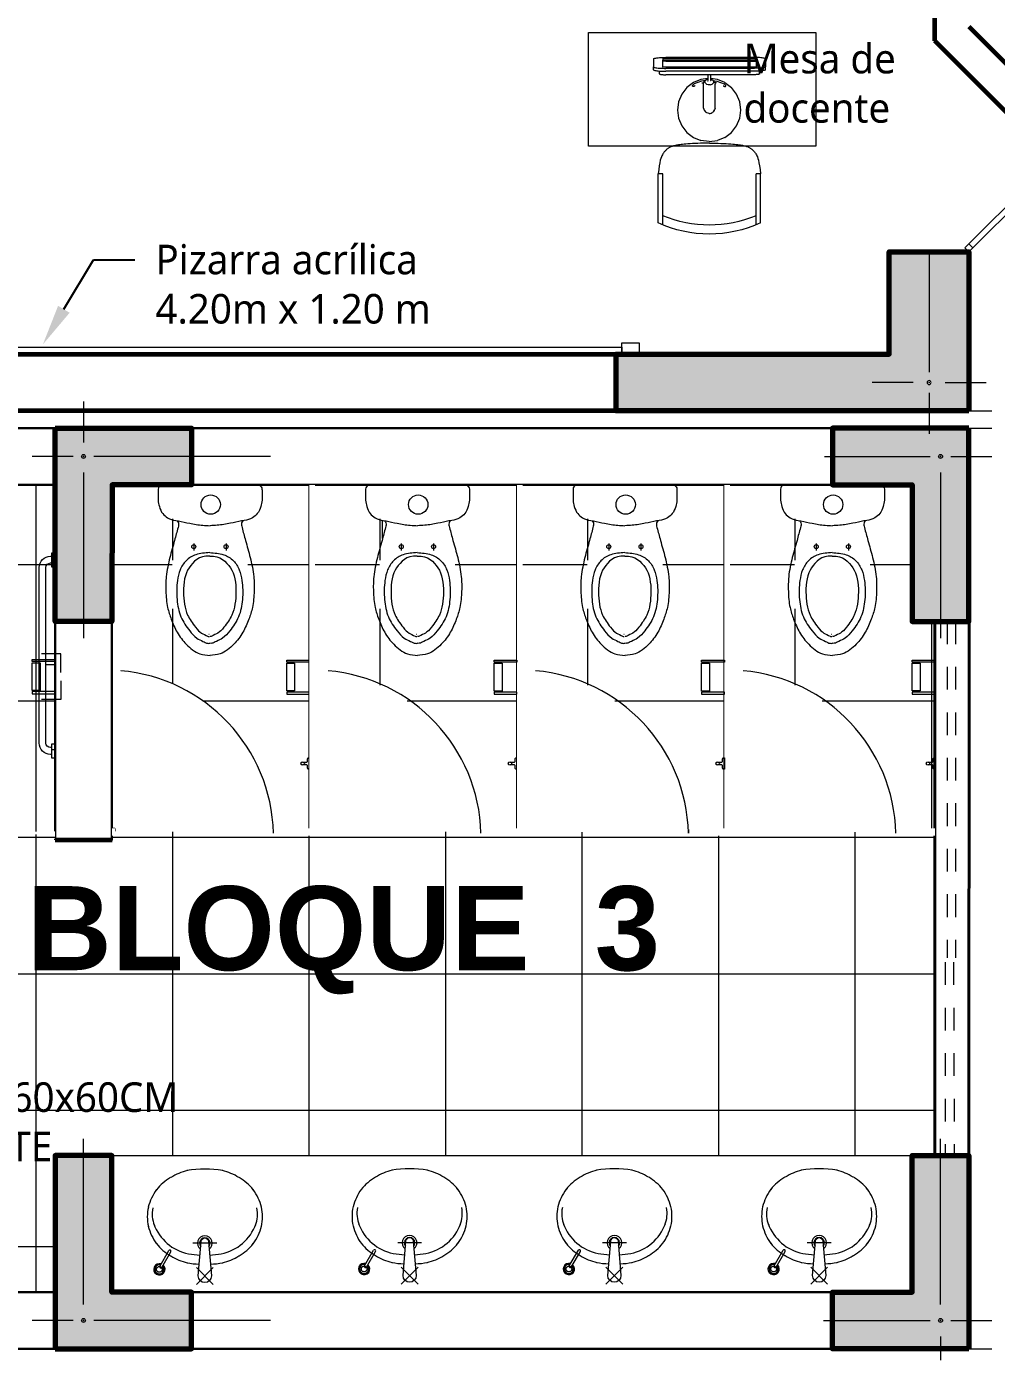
# Model space of a CAD drawing. Header units: metres. Extents: x 28 to 148, y 23 to 113.
# Drawn here: x 126 to 130.26, y 55.33 to 61.18 of the extents above; entities that cross this region are included whole.
import ezdxf
from ezdxf import colors
from ezdxf.entities.mleader import LeaderData, LeaderLine
from ezdxf.enums import TextEntityAlignment as Align
from ezdxf.math import Vec2, Vec3

# ---------------------------------------------------------------- set-up
doc = ezdxf.new("R2010")
doc.units = ezdxf.units.M
doc.set_wipeout_variables(frame=1)
for name, pattern in [('DASHED2', [0.375, 0.25, -0.125]), ('HIDDEN', [9.525, 6.35, -3.175]), ('HIDDEN2', [0.1875, 0.125, -0.0625])]:
    doc.linetypes.add(name, pattern=pattern)
for name, color, linetype, lineweight in [('ArchiCAD Windows_Pen_No__3', 150, 'Continuous', 0), ('COLUMNAS 50', 32, 'Continuous', 70), ('Equipamiento SR', 23, 'Continuous', 0), ('GRAFO 0 BLANCO', 7, 'Continuous', 0), ('GRAFO 4', 7, 'Continuous', 30), ('Hatch', 251, 'Continuous', 0), ('letras sr', 7, 'Continuous', 5), ('MK-LINEAS GENERALES', 7, 'Continuous', 0), ('Mobiliario el', 7, 'Continuous', 5), ('MOBILIARIO_Pen_No__1', 7, 'Continuous', 13), ('Muebles', 252, 'Continuous', 0), ('muro bajo', 191, 'Continuous', 40), ('Muros el', 144, 'Continuous', 60), ('proyecciones', 1, 'DASHED2', 5), ('puertas', 7, 'Continuous', 5), ('Sanitarios el', 141, 'Continuous', 15), ('Structural - Bearing_Pen_No__20', 1, 'Continuous', 0), ('TEXTOS-SUBTITULO', 7, 'Continuous', 30), ('Vanos', 140, 'Continuous', 5), ('Ventanas', 7, 'Continuous', 5)]:
    doc.layers.add(name, color=color, linetype=linetype, lineweight=lineweight)
doc.styles.add('Generales', font='trebuc.ttf', dxfattribs={"height": 0.1})
doc.styles.add('Santa Rosa 1 50', font='trebuc.ttf')
doc.styles.add('TURBO_BASS', font='swisseb.ttf')
pattern_1 = [(0, (123.0411, 59.4122), (0, 0.6), []), (90, (123.0411, 59.4122), (-0.6, 4e-17), [])]

# ---------------------------------------------------------------- blocks, each defined once
blk = doc.blocks.new('Picture 18')
at = {"layer": 'Equipamiento SR', "linetype": 'Continuous'}
for p, q in [((0.075, 0), (0, 0)), ((0, 0), (0, -0.05)), ((4.125, 0), (0.075, 0)), ((0.075, 0), (0.075, -0.03)), ((0.075, -0.05), (0.075, 0)), ((4.125, -0.03), (4.125, 0)), ((4.2, 0), (4.125, 0)), ((4.125, 0), (4.125, -0.05)), ((4.2, -0.05), (4.2, 0)), ((0, -0.05), (0.075, -0.05)), ((0.075, -0.03), (4.125, -0.03)), ((4.125, -0.05), (4.2, -0.05))]:
    blk.add_line(p, q, dxfattribs=at)
blk = doc.blocks.new('Columna tipo 3')
at = {"true_color": 0x939598}
h = blk.add_hatch(color=252, dxfattribs=at)
h.dxf.hatch_style = 1
h.paths.add_polyline_path([(-235.0847, 45.074), (-235.7847, 45.074), (-235.7847, 43.524), (-235.5347, 43.524), (-235.5347, 44.724), (-235.0847, 44.724)])
h.paths.add_polyline_path([(-235.6684, 44.899, -1), (-235.651, 44.899, -1)], flags=16)
at = {"layer": 'COLUMNAS 50', "linetype": 'Continuous'}
blk.add_lwpolyline([(-235.7847, 45.074), (-235.7847, 43.524), (-235.5347, 43.524), (-235.5347, 44.724), (-235.0847, 44.724), (-235.0847, 45.074)], close=True, dxfattribs=at)
at = {"layer": 'Structural - Bearing_Pen_No__20', "linetype": 'Continuous'}
for p, q in [((-235.6597, 44.969), (-235.6597, 45.149)), ((-235.7047, 44.899), (-235.8847, 44.899)), ((-235.0847, 44.899), (-235.6147, 44.899)), ((-235.6597, 44.829), (-235.6597, 44.649))]:
    blk.add_line(p, q, dxfattribs=at)
blk.add_circle((-235.6597, 44.899), 0.00871, dxfattribs=at)
blk.add_point((-235.6597, 44.899), dxfattribs=at)
blk = doc.blocks.new('A$C0C667B88')
at = {"layer": 'Equipamiento SR'}
for p, q in [((0.0491, 0.7653), (0.1591, 0.7653)), ((0.135, 0.7655), (0.265, 0.7655)), ((0.16, 0.7655), (0.265, 0.7655)), ((0.265, 0.7655), (0.265, 0.7453)), ((0.0404, 0.7453), (0.265, 0.7453)), ((0.0404, 0.3353), (0.265, 0.3353)), ((0.0491, 0.3153), (0.1591, 0.3153)), ((0.135, 0.3155), (0.265, 0.3155)), ((0.16, 0.3155), (0.265, 0.3155)), ((0.265, 0.3353), (0.265, 0.3155))]:
    blk.add_line(p, q, dxfattribs=at)
for points in [[(0.4, 0.5403), (0.3999, 0.5534), (0.3997, 0.5663), (0.3994, 0.579), (0.399, 0.5913), (0.3985, 0.6032), (0.398, 0.6144), (0.3974, 0.6249), (0.3967, 0.6346), (0.396, 0.6433), (0.3953, 0.6512), (0.3946, 0.6584), (0.3938, 0.6648), (0.393, 0.6706), (0.3922, 0.6759), (0.3914, 0.6808), (0.3905, 0.6853), (0.3896, 0.6895), (0.3887, 0.6935), (0.3877, 0.6973), (0.3867, 0.7008), (0.3857, 0.7041), (0.3845, 0.7073), (0.3834, 0.7102), (0.3821, 0.713), (0.3808, 0.7156), (0.3794, 0.718), (0.378, 0.7203), (0.3765, 0.7226), (0.3749, 0.7247), (0.3732, 0.7268), (0.3715, 0.7288), (0.3697, 0.7307), (0.3678, 0.7327), (0.3658, 0.7346), (0.3637, 0.7366), (0.3613, 0.7385), (0.3587, 0.7405), (0.3557, 0.7426), (0.3524, 0.7447), (0.3486, 0.7468), (0.3444, 0.749), (0.3392, 0.7513), (0.3326, 0.7536), (0.3244, 0.7559), (0.3139, 0.7583), (0.3008, 0.7607), (0.2846, 0.7631), (0.265, 0.7655)], [(0.4, 0.5403), (0.3999, 0.5272), (0.3997, 0.5142), (0.3994, 0.5015), (0.399, 0.4892), (0.3985, 0.4774), (0.398, 0.4661), (0.3974, 0.4556), (0.3967, 0.446), (0.396, 0.4372), (0.3953, 0.4293), (0.3946, 0.4222), (0.3938, 0.4158), (0.393, 0.4099), (0.3922, 0.4046), (0.3914, 0.3998), (0.3905, 0.3952), (0.3896, 0.391), (0.3887, 0.387), (0.3877, 0.3832), (0.3867, 0.3797), (0.3857, 0.3764), (0.3845, 0.3733), (0.3834, 0.3703), (0.3821, 0.3676), (0.3808, 0.365), (0.3794, 0.3625), (0.378, 0.3602), (0.3765, 0.358), (0.3749, 0.3558), (0.3732, 0.3538), (0.3715, 0.3518), (0.3697, 0.3498), (0.3678, 0.3478), (0.3658, 0.3459), (0.3637, 0.344), (0.3613, 0.342), (0.3587, 0.34), (0.3557, 0.338), (0.3524, 0.3359), (0.3486, 0.3337), (0.3444, 0.3315), (0.3392, 0.3293), (0.3326, 0.327), (0.3244, 0.3247), (0.3139, 0.3223), (0.3008, 0.32), (0.2846, 0.3177), (0.265, 0.3155)]]:
    blk.add_lwpolyline(points, dxfattribs=at)
for centre, start, end in [((0.5402, 0.5403), 155.38852, 204.61148), ((0.5802, 0.5403), 157.70075, 202.29925)]:
    blk.add_arc(centre, 0.5403, start, end, dxfattribs=at)
blk = doc.blocks.new('A$C3689293D')
at = {"layer": 'Equipamiento SR'}
for p, q in [((0.95, 0.7), (0.05, 0.7)), ((0.2224, 0.5845), (0.2246, 0.5854)), ((0.2246, 0.5854), (0.2278, 0.5862)), ((0.2278, 0.5862), (0.2318, 0.587)), ((0.2318, 0.587), (0.2367, 0.5877)), ((0.2367, 0.5877), (0.2423, 0.5883)), ((0.2423, 0.5883), (0.2485, 0.5888)), ((0.2485, 0.5888), (0.2553, 0.5892)), ((0.2553, 0.5892), (0.2624, 0.5895)), ((0.2624, 0.5895), (0.2697, 0.5897)), ((0.2697, 0.5897), (0.2756, 0.5897)), ((0.2756, 0.5897), (0.6598, 0.5897)), ((0.6657, 0.5897), (0.6598, 0.5897)), ((0.673, 0.5895), (0.6657, 0.5897)), ((0.6801, 0.5892), (0.673, 0.5895)), ((0.6868, 0.5888), (0.6801, 0.5892)), ((0.6931, 0.5883), (0.6868, 0.5888)), ((0.6987, 0.5877), (0.6931, 0.5883)), ((0.7036, 0.587), (0.6987, 0.5877)), ((0.7076, 0.5862), (0.7036, 0.587)), ((0.7108, 0.5854), (0.7076, 0.5862)), ((0.713, 0.5845), (0.7108, 0.5854)), ((0.2211, 0.5829), (0.2212, 0.5836)), ((0.2211, 0.5829), (0.2211, 0.5485)), ((0.2211, 0.5359), (0.2211, 0.5485)), ((0.2211, 0.5485), (0.2212, 0.5478)), ((0.2211, 0.5359), (0.2212, 0.5352)), ((0.2212, 0.5836), (0.2224, 0.5845)), ((0.2212, 0.5478), (0.2224, 0.5469)), ((0.2212, 0.5352), (0.2224, 0.5343)), ((0.2224, 0.5469), (0.2246, 0.546)), ((0.2224, 0.5343), (0.2246, 0.5334)), ((0.2246, 0.546), (0.2278, 0.5451)), ((0.2246, 0.5334), (0.2278, 0.5326)), ((0.2278, 0.5451), (0.2318, 0.5443)), ((0.2278, 0.5326), (0.2318, 0.5318)), ((0.2318, 0.5443), (0.2367, 0.5436)), ((0.2318, 0.5318), (0.2367, 0.5311)), ((0.2367, 0.5436), (0.2423, 0.543)), ((0.2367, 0.5311), (0.2423, 0.5305)), ((0.2423, 0.543), (0.2485, 0.5425)), ((0.2423, 0.5305), (0.2485, 0.53)), ((0.2485, 0.5425), (0.2553, 0.5421)), ((0.2485, 0.53), (0.2553, 0.5296)), ((0.2485, 0.5171), (0.2485, 0.53)), ((0.2485, 0.53), (0.2485, 0.53)), ((0.2553, 0.5421), (0.2624, 0.5419)), ((0.2553, 0.5296), (0.2624, 0.5293)), ((0.2622, 0.5845), (0.6732, 0.5845)), ((0.2622, 0.5845), (0.2622, 0.5783)), ((0.2622, 0.5783), (0.6732, 0.5783)), ((0.2622, 0.5783), (0.2622, 0.5769)), ((0.2622, 0.5769), (0.2624, 0.577)), ((0.2622, 0.5769), (0.2622, 0.5733)), ((0.2652, 0.5735), (0.2622, 0.5733)), ((0.2622, 0.5733), (0.2622, 0.5468)), ((0.2622, 0.5468), (0.6732, 0.5468)), ((0.2624, 0.577), (0.2697, 0.5771)), ((0.2624, 0.5419), (0.2697, 0.5417)), ((0.2624, 0.5293), (0.2697, 0.5291)), ((0.2687, 0.5736), (0.2652, 0.5735)), ((0.2723, 0.5737), (0.2687, 0.5736)), ((0.2697, 0.5771), (0.2756, 0.5771)), ((0.2697, 0.5417), (0.2756, 0.5417)), ((0.2697, 0.5291), (0.2756, 0.5291)), ((0.2759, 0.5737), (0.2723, 0.5737)), ((0.2756, 0.5771), (0.6598, 0.5771)), ((0.2756, 0.5417), (0.6598, 0.5417)), ((0.2756, 0.5291), (0.6598, 0.5291)), ((0.6595, 0.5737), (0.2759, 0.5737)), ((0.6595, 0.5737), (0.6631, 0.5737)), ((0.6657, 0.5771), (0.6598, 0.5771)), ((0.6657, 0.5417), (0.6598, 0.5417)), ((0.6657, 0.5291), (0.6598, 0.5291)), ((0.6631, 0.5737), (0.6667, 0.5736)), ((0.673, 0.577), (0.6657, 0.5771)), ((0.673, 0.5419), (0.6657, 0.5417)), ((0.673, 0.5293), (0.6657, 0.5291)), ((0.6667, 0.5736), (0.6702, 0.5735)), ((0.6702, 0.5735), (0.6732, 0.5733)), ((0.6732, 0.5769), (0.673, 0.577)), ((0.6801, 0.5421), (0.673, 0.5419)), ((0.6801, 0.5296), (0.673, 0.5293)), ((0.6732, 0.5845), (0.6732, 0.5783)), ((0.6732, 0.5769), (0.6732, 0.5783)), ((0.6732, 0.5733), (0.6732, 0.5769)), ((0.6732, 0.5468), (0.6732, 0.5733)), ((0.6868, 0.5425), (0.6801, 0.5421)), ((0.6868, 0.53), (0.6801, 0.5296)), ((0.6931, 0.543), (0.6868, 0.5425)), ((0.6869, 0.53), (0.6868, 0.53)), ((0.6931, 0.5305), (0.6869, 0.53)), ((0.6869, 0.5171), (0.6869, 0.53)), ((0.6987, 0.5436), (0.6931, 0.543)), ((0.6987, 0.5311), (0.6931, 0.5305)), ((0.7036, 0.5443), (0.6987, 0.5436)), ((0.7036, 0.5318), (0.6987, 0.5311)), ((0.7076, 0.5451), (0.7036, 0.5443)), ((0.7076, 0.5326), (0.7036, 0.5318)), ((0.7108, 0.546), (0.7076, 0.5451)), ((0.7108, 0.5334), (0.7076, 0.5326)), ((0.713, 0.5469), (0.7108, 0.546)), ((0.713, 0.5343), (0.7108, 0.5334)), ((0.7142, 0.5836), (0.713, 0.5845)), ((0.7142, 0.5478), (0.713, 0.5469)), ((0.7142, 0.5352), (0.713, 0.5343)), ((0.7143, 0.5829), (0.7142, 0.5836)), ((0.7143, 0.5485), (0.7142, 0.5478)), ((0.7143, 0.5359), (0.7142, 0.5352)), ((0.7143, 0.5829), (0.7143, 0.5485)), ((0.7143, 0.5359), (0.7143, 0.5485)), ((0.2485, 0.5171), (0.2486, 0.5167)), ((0.2486, 0.5167), (0.2491, 0.5162)), ((0.2491, 0.5162), (0.2502, 0.5158)), ((0.2502, 0.5158), (0.2518, 0.5154)), ((0.2518, 0.5154), (0.2537, 0.515)), ((0.2537, 0.515), (0.2561, 0.5147)), ((0.2561, 0.5147), (0.2589, 0.5144)), ((0.2589, 0.5144), (0.2619, 0.5141)), ((0.2619, 0.5141), (0.2652, 0.5139)), ((0.2652, 0.5139), (0.2687, 0.5138)), ((0.2687, 0.5138), (0.2723, 0.5137)), ((0.2723, 0.5137), (0.2759, 0.5137)), ((0.2759, 0.5137), (0.4622, 0.5137)), ((0.3996, 0.479), (0.3708, 0.4569)), ((0.3976, 0.468), (0.3983, 0.4689)), ((0.3983, 0.4689), (0.3991, 0.4698)), ((0.3991, 0.4698), (0.4001, 0.4707)), ((0.3996, 0.479), (0.4332, 0.4929)), ((0.4001, 0.4707), (0.4011, 0.4716)), ((0.4011, 0.4716), (0.4022, 0.4724)), ((0.402, 0.472), (0.4032, 0.4729)), ((0.4022, 0.4724), (0.4034, 0.4732)), ((0.435, 0.4861), (0.4034, 0.4732)), ((0.4332, 0.4929), (0.4622, 0.4967)), ((0.4512, 0.4882), (0.435, 0.4861)), ((0.4373, 0.4774), (0.4441, 0.4783)), ((0.4437, 0.4776), (0.4431, 0.4729)), ((0.4431, 0.3651), (0.4431, 0.4729)), ((0.446, 0.482), (0.4437, 0.4776)), ((0.446, 0.482), (0.4517, 0.4888)), ((0.45, 0.4856), (0.4495, 0.4821)), ((0.4495, 0.4821), (0.4504, 0.4786)), ((0.45, 0.4856), (0.4517, 0.4888)), ((0.4525, 0.4754), (0.4504, 0.4786)), ((0.4517, 0.4888), (0.4546, 0.4917)), ((0.4556, 0.4727), (0.4525, 0.4754)), ((0.4584, 0.494), (0.4546, 0.4917)), ((0.4597, 0.4707), (0.4556, 0.4727)), ((0.4584, 0.494), (0.4622, 0.4952)), ((0.4643, 0.4695), (0.4597, 0.4707)), ((0.4622, 0.4967), (0.4622, 0.5137)), ((0.4622, 0.5137), (0.4748, 0.5137)), ((0.4622, 0.4952), (0.4622, 0.4967)), ((0.4622, 0.4905), (0.4622, 0.4952)), ((0.4629, 0.4888), (0.4623, 0.4869)), ((0.4625, 0.4881), (0.4623, 0.4869)), ((0.4629, 0.4889), (0.4625, 0.4881)), ((0.4643, 0.4695), (0.4693, 0.4692)), ((0.4693, 0.4692), (0.4742, 0.4698)), ((0.4747, 0.4873), (0.474, 0.4851)), ((0.474, 0.4851), (0.4745, 0.4861)), ((0.4742, 0.4698), (0.4787, 0.4712)), ((0.4745, 0.4861), (0.4747, 0.4873)), ((0.4748, 0.5137), (0.6595, 0.5137)), ((0.4748, 0.5137), (0.4748, 0.4969)), ((0.4748, 0.4969), (0.4748, 0.4952)), ((0.4748, 0.4969), (0.5052, 0.4929)), ((0.4774, 0.4945), (0.4748, 0.4952)), ((0.4748, 0.4952), (0.4748, 0.4898)), ((0.4814, 0.4925), (0.4774, 0.4945)), ((0.4787, 0.4712), (0.4825, 0.4735)), ((0.4846, 0.4898), (0.4814, 0.4925)), ((0.4825, 0.4735), (0.4853, 0.4763)), ((0.4867, 0.4866), (0.4846, 0.4898)), ((0.4846, 0.4898), (0.49, 0.4832)), ((0.4853, 0.4763), (0.487, 0.4796)), ((0.4857, 0.4884), (0.5033, 0.4861)), ((0.4875, 0.4831), (0.4867, 0.4866)), ((0.487, 0.4796), (0.4875, 0.4831)), ((0.4928, 0.479), (0.49, 0.4832)), ((0.4939, 0.4743), (0.4928, 0.479)), ((0.501, 0.4774), (0.4929, 0.4784)), ((0.4939, 0.3666), (0.4939, 0.4743)), ((0.5033, 0.4861), (0.535, 0.4732)), ((0.5052, 0.4929), (0.5387, 0.479)), ((0.5362, 0.4724), (0.535, 0.4732)), ((0.5373, 0.4716), (0.5362, 0.4724)), ((0.5383, 0.4707), (0.5373, 0.4716)), ((0.5393, 0.4698), (0.5383, 0.4707)), ((0.5387, 0.479), (0.5675, 0.4569)), ((0.5401, 0.4689), (0.5393, 0.4698)), ((0.5408, 0.468), (0.5401, 0.4689)), ((0.6631, 0.5137), (0.6595, 0.5137)), ((0.6667, 0.5138), (0.6631, 0.5137)), ((0.6702, 0.5139), (0.6667, 0.5138)), ((0.6735, 0.5141), (0.6702, 0.5139)), ((0.6765, 0.5144), (0.6735, 0.5141)), ((0.6793, 0.5147), (0.6765, 0.5144)), ((0.6816, 0.515), (0.6793, 0.5147)), ((0.6836, 0.5154), (0.6816, 0.515)), ((0.6852, 0.5158), (0.6836, 0.5154)), ((0.6862, 0.5162), (0.6852, 0.5158)), ((0.6868, 0.5167), (0.6862, 0.5162)), ((0.6869, 0.5171), (0.6868, 0.5167)), ((0.3348, 0.3946), (0.3487, 0.4281)), ((0.3487, 0.4281), (0.3708, 0.4569)), ((0.3962, 0.4648), (0.3963, 0.4655)), ((0.3962, 0.4641), (0.3962, 0.4648)), ((0.3965, 0.4635), (0.3962, 0.4641)), ((0.3963, 0.4655), (0.3966, 0.4663)), ((0.3968, 0.4631), (0.3965, 0.4635)), ((0.3966, 0.4663), (0.397, 0.4672)), ((0.3973, 0.4627), (0.3968, 0.4631)), ((0.397, 0.4672), (0.3976, 0.468)), ((0.398, 0.4624), (0.3973, 0.4627)), ((0.3988, 0.4623), (0.398, 0.4624)), ((0.3997, 0.4622), (0.3988, 0.4623)), ((0.4007, 0.4623), (0.3997, 0.4622)), ((0.4017, 0.4625), (0.4007, 0.4623)), ((0.4029, 0.4628), (0.4017, 0.4625)), ((0.4041, 0.4632), (0.4029, 0.4628)), ((0.4053, 0.4638), (0.4041, 0.4632)), ((0.4065, 0.4644), (0.4053, 0.4638)), ((0.4072, 0.4648), (0.4065, 0.4644)), ((0.5311, 0.4648), (0.5318, 0.4644)), ((0.5318, 0.4644), (0.5331, 0.4638)), ((0.5331, 0.4638), (0.5343, 0.4632)), ((0.5343, 0.4632), (0.5355, 0.4628)), ((0.5355, 0.4628), (0.5366, 0.4625)), ((0.5366, 0.4625), (0.5377, 0.4623)), ((0.5377, 0.4623), (0.5387, 0.4622)), ((0.5387, 0.4622), (0.5396, 0.4623)), ((0.5396, 0.4623), (0.5404, 0.4624)), ((0.5404, 0.4624), (0.541, 0.4627)), ((0.5414, 0.4672), (0.5408, 0.468)), ((0.541, 0.4627), (0.5415, 0.4631)), ((0.5418, 0.4663), (0.5414, 0.4672)), ((0.5415, 0.4631), (0.5419, 0.4635)), ((0.5421, 0.4655), (0.5418, 0.4663)), ((0.5419, 0.4635), (0.5421, 0.4641)), ((0.5422, 0.4648), (0.5421, 0.4655)), ((0.5421, 0.4641), (0.5422, 0.4648)), ((0.5675, 0.4569), (0.5896, 0.4281)), ((0.5896, 0.4281), (0.6035, 0.3946)), ((0.3301, 0.3586), (0.3348, 0.3946)), ((0.3348, 0.3226), (0.3301, 0.3586)), ((0.4431, 0.3651), (0.4443, 0.3605)), ((0.447, 0.3563), (0.4443, 0.3605)), ((0.447, 0.3563), (0.4525, 0.3497)), ((0.491, 0.3575), (0.4853, 0.3506)), ((0.4933, 0.3619), (0.491, 0.3575)), ((0.4939, 0.3666), (0.4933, 0.3619)), ((0.6035, 0.3946), (0.6083, 0.3586)), ((0.6083, 0.3586), (0.6035, 0.3226)), ((0.3487, 0.289), (0.3348, 0.3226)), ((0.4556, 0.347), (0.4525, 0.3497)), ((0.4597, 0.345), (0.4556, 0.347)), ((0.4643, 0.3438), (0.4597, 0.345)), ((0.4693, 0.3435), (0.4643, 0.3438)), ((0.4693, 0.3435), (0.4742, 0.344)), ((0.4742, 0.344), (0.4787, 0.3455)), ((0.4787, 0.3455), (0.4825, 0.3478)), ((0.4825, 0.3478), (0.4853, 0.3506)), ((0.6035, 0.3226), (0.5896, 0.289)), ((0.3708, 0.2602), (0.3487, 0.289)), ((0.3996, 0.2381), (0.3708, 0.2602)), ((0.3996, 0.2381), (0.4332, 0.2242)), ((0.5387, 0.2381), (0.5052, 0.2242)), ((0.5675, 0.2602), (0.5387, 0.2381)), ((0.5896, 0.289), (0.5675, 0.2602)), ((0.4692, 0.2195), (0.4332, 0.2242)), ((0.4692, 0.2195), (0.5052, 0.2242))]:
    blk.add_line(p, q, dxfattribs=at)
blk.add_lwpolyline([(1, 0.7), (0, 0.7), (0, 0.2), (1, 0.2), (1, 0.7)], dxfattribs=at)
blk = doc.blocks.new('INODFLUX-P')
at = {"layer": 'Sanitarios el'}
for p, q in [((0, -0.2121), (0, 0.2126)), ((0.023, 0.2288), (0.0672, 0.2288)), ((0, 0.1438), (0, -0.0981)), ((0.2582, 0.0706), (0.2891, 0.0706)), ((0.2582, -0.071), (0.2891, -0.071)), ((0.023, -0.2282), (0.023, -0.2282)), ((0.023, -0.2282), (0.0672, -0.2282))]:
    blk.add_line(p, q, dxfattribs=at)
for centre, radius in [((0.2717, 0.0706), 0.00872), ((0.0867, 0.0033), 0.0425), ((0.2717, -0.071), 0.00872)]:
    blk.add_circle(centre, radius, dxfattribs=at)
for points in [[(0, 0.2126), (0.0044, 0.2213), (0.0135, 0.2274), (0.023, 0.2288)], [(0.0672, 0.2288), (0.0955, 0.223), (0.1264, 0.2081), (0.1445, 0.1864), (0.157, 0.1508), (0.1588, 0.1386)], [(0.1874, 0.1409), (0.2442, 0.1561), (0.3196, 0.1768), (0.4039, 0.1925), (0.4675, 0.1942), (0.5389, 0.1866), (0.5904, 0.1708), (0.6481, 0.1445), (0.701, 0.1046), (0.7429, 0.0445), (0.7506, -0.0003)], [(0.1579, 0.145), (0.1674, 0.1389), (0.1874, 0.1409)], [(0.2977, -0.0011), (0.3073, 0.0603), (0.3337, 0.1031), (0.3743, 0.1291), (0.42, 0.1406), (0.5047, 0.1425), (0.5802, 0.1255), (0.6419, 0.087), (0.6742, 0.0556), (0.6882, 0.0286), (0.6966, 0.0076), (0.6966, -0.0011)], [(0.1874, -0.1404), (0.2442, -0.1556), (0.3196, -0.1762), (0.4039, -0.192), (0.4675, -0.1937), (0.5389, -0.1861), (0.5904, -0.1703), (0.6481, -0.144), (0.701, -0.1041), (0.7429, -0.0439), (0.7506, 0.0009)], [(0.2977, -0.0011), (0.3073, -0.0624), (0.3337, -0.1052), (0.3743, -0.1312), (0.42, -0.1427), (0.5047, -0.1446), (0.5802, -0.1276), (0.6419, -0.0891), (0.6742, -0.0577), (0.6882, -0.0307), (0.6966, -0.0097), (0.6966, -0.0011)], [(0.0672, -0.2282), (0.0955, -0.2225), (0.1264, -0.2075), (0.1445, -0.1859), (0.157, -0.1503), (0.1588, -0.1381)], [(0.1579, -0.1444), (0.1674, -0.1384), (0.1874, -0.1404)], [(0, -0.2121), (0.0044, -0.2208), (0.0135, -0.2269), (0.023, -0.2282)]]:
    blk.add_spline(points, degree=3, dxfattribs=at)
for points, knots in [([(0.1588, 0.1386), (0.1623, 0.1223), (0.1698, 0.0871), (0.1777, 0.0409), (0.1792, 0.0109), (0.1796, 0.0003)], [0, 0, 0, 0, 0.0500478, 0.1080759, 0.1401372, 0.1401372, 0.1401372, 0.1401372]), ([(0.3131, -0.0011), (0.3106, 0.0471), (0.3384, 0.0711), (0.391, 0.1086), (0.4315, 0.1145), (0.5072, 0.1138), (0.5432, 0.1094), (0.5901, 0.088), (0.6081, 0.0754), (0.6383, 0.0517), (0.6458, 0.0447), (0.6554, 0.0285), (0.6616, 0.0158), (0.666, 0.0062), (0.6666, 0.0045), (0.6667, 0.0043)], [0, 0, 0, 0, 0.1299393, 0.1299393, 0.2598787, 0.2598787, 0.374754, 0.374754, 0.445792, 0.445792, 0.4942707, 0.4942707, 0.5266072, 0.5266072, 0.535214, 0.535214, 0.535214, 0.535214]), ([(0.1588, -0.1381), (0.1623, -0.1218), (0.1698, -0.0866), (0.1777, -0.0404), (0.1792, -0.0104), (0.1796, 0.0003)], [0, 0, 0, 0, 0.0500478, 0.1080759, 0.1401372, 0.1401372, 0.1401372, 0.1401372]), ([(0.3131, -0.0011), (0.3106, -0.0492), (0.3384, -0.0732), (0.391, -0.1107), (0.4315, -0.1166), (0.5072, -0.1159), (0.5432, -0.1115), (0.5901, -0.0901), (0.6081, -0.0775), (0.6383, -0.0539), (0.6458, -0.0468), (0.6554, -0.0306), (0.6616, -0.0179), (0.666, -0.0083), (0.6666, -0.0066), (0.6667, -0.0064)], [0, 0, 0, 0, 0.1299393, 0.1299393, 0.2598787, 0.2598787, 0.374754, 0.374754, 0.445792, 0.445792, 0.4942707, 0.4942707, 0.5266072, 0.5266072, 0.535214, 0.535214, 0.535214, 0.535214])]:
    blk.add_open_spline(points, degree=3, knots=knots, dxfattribs=at)
for points in [[(0.6667, 0.0043), (0.6667, 0.0041), (0.6667, 0.003), (0.6666, 0.0005)], [(0.6567, -0.0046), (0.6567, -0.0042), (0.6567, -0.0037), (0.6566, -0.0032)], [(0.6667, -0.0064), (0.6667, -0.0062), (0.6667, -0.0051), (0.6666, -0.0027)]]:
    blk.add_open_spline(points, degree=3, dxfattribs=at)
blk.add_point((0, 0), dxfattribs=at)
blk = doc.blocks.new('OvalinGrandeyGrifo')
at = {"layer": 'Sanitarios el', "lineweight": 13, "ltscale": 0.5}
for p, q in [((0.0525, -0.1165), (-0.0525, -0.1165)), ((0.0371, -0.2236), (-0.0371, -0.2978)), ((-0.0371, -0.2236), (0.0371, -0.2978))]:
    blk.add_line(p, q, dxfattribs=at)
at = {"layer": 'Sanitarios el'}
blk.add_lwpolyline([(-0.029, -0.2607), (-0.0162, -0.1097, -1), (0.0162, -0.1097), (0.029, -0.2607, -1)], format="xyb", close=True, dxfattribs=at)
for centre, radius, start, end in [((-0.0149, -0.0457), 0.2564, 104.01031, 121.7376), ((0, -0.2497), 0.4592, 80.11745, 99.88255), ((0.0149, -0.0457), 0.2564, 58.2624, 75.98969), ((-0.0371, -0.011), 0.218, 143.41984, 165.95691), ((-0.0502, -0.0071), 0.2051, 119.32204, 142.26992), ((0.0502, -0.0071), 0.2051, 37.73008, 60.67796), ((0.0371, -0.011), 0.218, 14.04309, 36.58016), ((-0.0534, 0), 0.1996, 167.65724, 192.34276), ((-0.1008, 0.0114), 0.1308, 168.08707, 202.26828), ((0.1008, 0.0114), 0.1308, 337.73172, 11.91293), ((0.0534, 0), 0.1996, 347.65724, 12.34276), ((-0.0371, 0.011), 0.218, 194.04309, 216.58016), ((-0.0313, 0.0379), 0.2052, 199.95485, 258.57593), ((0.0313, 0.0379), 0.2052, 281.42407, 340.04515), ((0.0371, 0.011), 0.218, 323.41984, 345.95691), ((0, -0.1165), 0.0325, 305.75969, 234.24031), ((0, -0.1165), 0.023, 321.38814, 218.61186), ((-0.0502, 0.0071), 0.2051, 217.73008, 240.67796), ((-0.0149, 0.0457), 0.2564, 238.2624, 255.98969), ((0, 0.2497), 0.4192, 260.11745, 267.10038), ((0, 0.2497), 0.4192, 272.89962, 279.88255), ((0.0149, 0.0457), 0.2564, 284.01031, 301.7376), ((0.0502, 0.0071), 0.2051, 299.32204, 322.26992), ((0, 0.2497), 0.4592, 260.11745, 266.93017), ((0, 0.2497), 0.4592, 273.06983, 279.88255)]:
    blk.add_arc(centre, radius, start, end, dxfattribs=at)
blk = doc.blocks.new('H-4a-P')
for p, q in [((0.0019, 0.0133), (0.0417, 0.0823)), ((0.0106, 0.0083), (0.0504, 0.0773))]:
    blk.add_line(p, q)
at = {"linetype": 'HIDDEN'}
blk.add_circle((0, 0), 0.0125, dxfattribs=at)
for centre, radius, start, end in [((0.0461, 0.0798), 0.005, 330, 150), ((0, 0), 0.025, 71.53696, 48.46304), ((0, 0), 0.02, 74.47751, 45.52249), ((0.0063, 0.0108), 0.005, 150, 330)]:
    blk.add_arc(centre, radius, start, end)
blk = doc.blocks.new('H-6')
at = {"linetype": 'HIDDEN', "ltscale": 0.1}
for points in [[(0, 0.0371), (0, 0.1188), (-0.0844, 0.1188)], [(0, 0), (0, -0.0816), (-0.0844, -0.0817)]]:
    blk.add_lwpolyline(points, dxfattribs=at)
for points in [[(-0.0251, 0.0936), (-0.0251, 0.0846), (-0.1251, 0.0846), (-0.1251, 0.0936)], [(-0.0901, -0.0424), (-0.1251, -0.0424), (-0.1251, 0.0796), (-0.0901, 0.0796)], [(-0.0251, -0.0564), (-0.0251, -0.0474), (-0.1251, -0.0474), (-0.1251, -0.0564)]]:
    blk.add_lwpolyline(points, close=True)
blk = doc.blocks.new('A$C177A501D')
at = {"layer": 'GRAFO 0 BLANCO'}
for p, q in [((0.835, 0.1), (0.0635, 0.1)), ((0.835, 0.07), (0.0635, 0.07)), ((0.0135, 0.05), (0.0135, 0.045)), ((0.0435, 0.05), (0.0435, 0.045)), ((0.855, 0.045), (0.855, 0.05)), ((0.885, 0.045), (0.885, 0.05))]:
    blk.add_line(p, q, dxfattribs=at)
for points in [[(0.06, 0.045), (0.06, 0.03), (0, 0.03), (0, 0.045)], [(0.9, 0.045), (0.9, 0.03), (0.84, 0.03), (0.84, 0.045)]]:
    blk.add_lwpolyline(points, close=True, dxfattribs=at)
for centre, radius, start, end in [((0.0635, 0.05), 0.05, 90, 180), ((0.0635, 0.05), 0.02, 90, 180), ((0.835, 0.05), 0.05, 0.01798, 90), ((0.835, 0.05), 0.02, 0.01798, 90)]:
    blk.add_arc(centre, radius, start, end, dxfattribs=at)
blk = doc.blocks.new('H-6a')
for points in [[(0, 0), (0, -0.009), (-0.1, -0.009), (-0.1, 0)], [(-0.065, -0.136), (-0.1, -0.136), (-0.1, -0.014), (-0.065, -0.014)], [(0, -0.15), (0, -0.141), (-0.1, -0.141), (-0.1, -0.15)]]:
    blk.add_lwpolyline(points, close=True)
blk = doc.blocks.new('H-3')
blk.add_lwpolyline([(0.0054, 0.0301), (0.0054, 0.013, 0.414214), (0.0104, 0.008), (0.02, 0.008, -0.414214), (0.025, 0.003), (0.025, 0), (-0.025, 0), (-0.025, 0.003, -0.414214), (-0.02, 0.008), (-0.0104, 0.008, 0.414214), (-0.0054, 0.013), (-0.0054, 0.0301)], format="xyb")
at = {"extrusion": (0, 0, -1)}
blk.add_ellipse((0, 0.0301), major_axis=(0, -0.0093), ratio=0.58118, dxfattribs=at)

msp = doc.modelspace()

# ---------------------------------------------------------------- hatches: boundary and pattern name
at = {"true_color": 0x939598}
h = msp.add_hatch(color=252, dxfattribs=at)
h.dxf.hatch_style = 1
h.paths.add_polyline_path([(126.3743, 58.562), (126.3743, 59.1622), (126.7245, 59.1622), (126.7245, 59.4122), (126.1243, 59.4122), (126.1243, 58.562)])
h = msp.add_hatch(color=252, dxfattribs=at)
h.dxf.hatch_style = 1
h.paths.add_polyline_path([(129.8911, 58.562), (129.8911, 59.1622), (129.541, 59.1622), (129.541, 59.4122), (130.1411, 59.4122), (130.1411, 58.562)])
h = msp.add_hatch(color=252, dxfattribs=at)
h.dxf.hatch_style = 1
h.paths.add_polyline_path([(126.3743, 56.2134), (126.3743, 55.6132), (126.7245, 55.6132), (126.7245, 55.3632), (126.1243, 55.3632), (126.1243, 56.2134)])
h = msp.add_hatch(color=252, dxfattribs=at)
h.dxf.hatch_style = 1
h.paths.add_polyline_path([(129.8911, 56.2134), (129.8911, 55.6132), (129.541, 55.6132), (129.541, 55.3632), (130.1411, 55.3632), (130.1411, 56.2134)])
at = {"layer": 'GRAFO 4', "linetype": 'Continuous', "lineweight": 5, "true_color": 0x636466}
h = msp.add_hatch(dxfattribs=at)
h.set_pattern_fill('_USER', color=251, scale=0.6, double=1, pattern_type=0)
h.set_pattern_definition(pattern_1)
edge = h.paths.add_edge_path()
edge.add_line((126.4003, 58.3453), (126.3743, 58.3453))
edge.add_line((126.3743, 58.3453), (126.3746, 59.1622))
edge.add_line((126.3746, 59.1622), (126.593, 59.1622))
edge.add_line((126.593, 59.1622), (126.5769, 59.1392))
edge.add_line((126.5769, 59.1392), (126.5769, 59.095))
edge.add_line((126.5769, 59.095), (126.6026, 59.0302))
edge.add_line((126.6026, 59.0302), (126.6607, 59.0043))
edge.add_line((126.6607, 59.0043), (126.6607, 58.9593))
edge.add_line((126.6607, 58.9593), (126.6145, 58.6504))
edge.add_line((126.6145, 58.6504), (126.8048, 58.4116))
edge.add_line((126.8048, 58.4116), (126.9962, 58.6504))
edge.add_line((126.9962, 58.6504), (126.946, 58.9748))
edge.add_line((126.946, 58.9748), (126.95, 59.0043))
edge.add_line((126.95, 59.0043), (127.0081, 59.0302))
edge.add_line((127.0081, 59.0302), (127.0338, 59.095))
edge.add_line((127.0338, 59.095), (127.0338, 59.1392))
edge.add_line((127.0338, 59.1392), (127.0177, 59.1622))
edge.add_line((127.0177, 59.1622), (127.2553, 59.1622))
edge.add_line((127.2553, 59.1622), (127.2553, 57.6517))
edge.add_line((127.2553, 57.6517), (127.0832, 57.6522))
edge.add_arc((126.3506, 57.6134), 0.7336, 3.03054, 86.12133)
h = msp.add_hatch(dxfattribs=at)
h.set_pattern_fill('_USER', color=251, scale=0.6, double=1, pattern_type=0)
h.set_pattern_definition([(0, (123.9531, 59.4122), (0, 0.6), []), (90, (123.9531, 59.4122), (-0.6, 4e-17), [])])
edge = h.paths.add_edge_path()
edge.add_line((127.3122, 58.3453), (127.2671, 58.3453))
edge.add_line((127.2671, 58.3453), (127.2674, 59.1622))
edge.add_line((127.2674, 59.1622), (127.505, 59.1622))
edge.add_line((127.505, 59.1622), (127.4888, 59.1392))
edge.add_line((127.4888, 59.1392), (127.4888, 59.095))
edge.add_line((127.4888, 59.095), (127.5146, 59.0302))
edge.add_line((127.5146, 59.0302), (127.5726, 59.0043))
edge.add_line((127.5726, 59.0043), (127.5726, 58.9593))
edge.add_line((127.5726, 58.9593), (127.5264, 58.6504))
edge.add_line((127.5264, 58.6504), (127.7167, 58.4116))
edge.add_line((127.7167, 58.4116), (127.9082, 58.6504))
edge.add_line((127.9082, 58.6504), (127.858, 58.9748))
edge.add_line((127.858, 58.9748), (127.862, 59.0043))
edge.add_line((127.862, 59.0043), (127.92, 59.0302))
edge.add_line((127.92, 59.0302), (127.9458, 59.095))
edge.add_line((127.9458, 59.095), (127.9458, 59.1392))
edge.add_line((127.9458, 59.1392), (127.9297, 59.1622))
edge.add_line((127.9297, 59.1622), (128.1672, 59.1622))
edge.add_line((128.1672, 59.1622), (128.1672, 57.6517))
edge.add_line((128.1672, 57.6517), (127.9863, 57.6517))
edge.add_arc((127.244, 57.6046), 0.7438, 3.62697, 84.73518)
h = msp.add_hatch(dxfattribs=at)
h.set_pattern_fill('_USER', color=251, scale=0.6, double=1, pattern_type=0)
h.set_pattern_definition([(0, (124.8651, 59.4122), (0, 0.6), []), (90, (124.8651, 59.4122), (-0.6, 4e-17), [])])
edge = h.paths.add_edge_path()
edge.add_line((128.2242, 58.3453), (128.1791, 58.3453))
edge.add_line((128.1791, 58.3453), (128.1794, 59.1622))
edge.add_line((128.1794, 59.1622), (128.417, 59.1622))
edge.add_line((128.417, 59.1622), (128.4008, 59.1392))
edge.add_line((128.4008, 59.1392), (128.4008, 59.095))
edge.add_line((128.4008, 59.095), (128.4266, 59.0302))
edge.add_line((128.4266, 59.0302), (128.4846, 59.0043))
edge.add_line((128.4846, 59.0043), (128.4846, 58.9593))
edge.add_line((128.4846, 58.9593), (128.4384, 58.6504))
edge.add_line((128.4384, 58.6504), (128.6287, 58.4116))
edge.add_line((128.6287, 58.4116), (128.8202, 58.6504))
edge.add_line((128.8202, 58.6504), (128.7699, 58.9748))
edge.add_line((128.7699, 58.9748), (128.774, 59.0043))
edge.add_line((128.774, 59.0043), (128.832, 59.0302))
edge.add_line((128.832, 59.0302), (128.8578, 59.095))
edge.add_line((128.8578, 59.095), (128.8578, 59.1392))
edge.add_line((128.8578, 59.1392), (128.8416, 59.1622))
edge.add_line((128.8416, 59.1622), (129.0792, 59.1622))
edge.add_line((129.0792, 59.1622), (129.0792, 57.6517))
edge.add_line((129.0792, 57.6517), (128.8982, 57.6517))
edge.add_arc((128.156, 57.6046), 0.7438, 3.62697, 84.73518)
h = msp.add_hatch(dxfattribs=at)
h.set_pattern_fill('_USER', color=251, scale=0.6, double=1, pattern_type=0)
h.set_pattern_definition([(0, (125.7769, 59.4122), (0, 0.6), []), (90, (125.7769, 59.4122), (-0.6, 4e-17), [])])
edge = h.paths.add_edge_path()
edge.add_line((129.136, 58.3453), (129.0911, 58.3453))
edge.add_line((129.0911, 58.3453), (129.0913, 59.1622))
edge.add_line((129.0913, 59.1622), (129.3288, 59.1622))
edge.add_line((129.3288, 59.1622), (129.3126, 59.1392))
edge.add_line((129.3126, 59.1392), (129.3126, 59.095))
edge.add_line((129.3126, 59.095), (129.3384, 59.0302))
edge.add_line((129.3384, 59.0302), (129.3964, 59.0043))
edge.add_line((129.3964, 59.0043), (129.3964, 58.9593))
edge.add_line((129.3964, 58.9593), (129.3502, 58.6504))
edge.add_line((129.3502, 58.6504), (129.5405, 58.4116))
edge.add_line((129.5405, 58.4116), (129.732, 58.6504))
edge.add_line((129.732, 58.6504), (129.6817, 58.9748))
edge.add_line((129.6817, 58.9748), (129.6858, 59.0043))
edge.add_line((129.6858, 59.0043), (129.7438, 59.0302))
edge.add_line((129.7438, 59.0302), (129.7696, 59.095))
edge.add_line((129.7696, 59.095), (129.7696, 59.1392))
edge.add_line((129.7696, 59.1392), (129.7534, 59.1622))
edge.add_line((129.7534, 59.1622), (129.8911, 59.1622))
edge.add_line((129.8911, 59.1622), (129.8911, 58.562))
edge.add_line((129.8911, 58.562), (129.991, 58.562))
edge.add_line((129.991, 58.562), (129.991, 57.6517))
edge.add_line((129.991, 57.6517), (129.81, 57.6517))
edge.add_arc((129.0678, 57.6046), 0.7438, 3.62697, 84.73518)

# ---------------------------------------------------------------- linework, layer by layer
at = {"layer": 'ArchiCAD Windows_Pen_No__3', "linetype": 'Continuous'}
for q in [(130.1262, 58.562), (130.1262, 58.562), (130.1412, 58.547)]:
    msp.add_line((130.1412, 58.562), q, dxfattribs=at)
at = {"layer": 'COLUMNAS 50', "color": 1, "linetype": 'Continuous', "lineweight": 5}
msp.add_line((126.2493, 59.5288), (126.2493, 59.3488), dxfattribs=at)
at = {"layer": 'COLUMNAS 50', "linetype": 'Continuous'}
for points in [[(126.1243, 59.4122), (126.7245, 59.4122), (126.7245, 59.1622), (126.3746, 59.1622), (126.3743, 58.562), (126.1243, 58.562)], [(130.1411, 59.4122), (129.541, 59.4122), (129.541, 59.1622), (129.8911, 59.1622), (129.8911, 58.562), (130.1411, 58.562)], [(126.1243, 55.3632), (126.7245, 55.3632), (126.7245, 55.6132), (126.3743, 55.6132), (126.3743, 56.2134), (126.1243, 56.2134)], [(130.1411, 55.3632), (129.541, 55.3632), (129.541, 55.6132), (129.8911, 55.6132), (129.8911, 56.2134), (130.1411, 56.2134)]]:
    msp.add_lwpolyline(points, close=True, dxfattribs=at)
at = {"layer": 'GRAFO 4', "linetype": 'Continuous'}
for p, q in [((126.1243, 59.4122), (124.2243, 59.4122)), ((126.1243, 59.1622), (124.2243, 59.1622))]:
    msp.add_line(p, q, dxfattribs=at)
at = {"layer": 'GRAFO 4', "linetype": 'Continuous', "flags": 128}
for points in [[(129.541, 59.4122), (126.7245, 59.4122)], [(129.541, 59.1622), (126.7245, 59.1622)], [(129.7412, 59.1622), (126.9745, 59.1622)], [(126.1243, 57.6008), (126.1243, 58.5638)], [(126.1243, 57.6008), (126.3741, 57.6008), (126.3741, 58.562)], [(124.2243, 55.6132), (126.1243, 55.6132)], [(126.7245, 55.6132), (126.7245, 55.6132), (129.541, 55.6132)], [(124.2243, 55.3632), (124.2243, 55.3632), (129.541, 55.3632)]]:
    msp.add_lwpolyline(points, dxfattribs=at)
at = {"layer": 'GRAFO 4', "linetype": 'Continuous', "lineweight": 60, "flags": 128}
msp.add_lwpolyline([(126.1243, 57.6008), (126.3746, 57.6008)], dxfattribs=at)
at = {"layer": 'Hatch', "linetype": 'Continuous', "ltscale": 0.2}
for p, q in [((127.9387, 59.1575), (127.9387, 59.1622)), ((127.5637, 58.9259), (127.5637, 59.0058)), ((126.0843, 58.3729), (126.1243, 58.3729)), ((126.1093, 57.9979), (126.1243, 57.9979))]:
    msp.add_line(p, q, dxfattribs=at)
at = {"layer": 'MK-LINEAS GENERALES', "color": 7, "linetype": 'Continuous'}
msp.add_line((129.8911, 55.3632), (130.1411, 55.3632), dxfattribs=at)
msp.add_line((129.8911, 55.3632), (130.1411, 55.3632), dxfattribs=at)
at = {"layer": 'muro bajo', "linetype": 'Continuous'}
for p, q in [((129.9913, 56.2134), (129.9913, 58.562)), ((130.1411, 56.2134), (130.1414, 58.562))]:
    msp.add_line(p, q, dxfattribs=at)
at = {"layer": 'Muros el', "ltscale": 0.05}
msp.add_line((129.9911, 61.115), (129.9911, 61.5349), dxfattribs=at)
for points in [[(130.1411, 61.1772), (130.7068, 60.6115)], [(130.6007, 60.5054), (129.9911, 61.115)]]:
    msp.add_lwpolyline(points, dxfattribs=at)
msp.add_lwpolyline([(128.5911, 59.4872), (125.2911, 59.4872), (125.2911, 59.7372), (128.5911, 59.7372)], close=True, dxfattribs=at)
at = {"layer": 'proyecciones', "linetype": 'HIDDEN2', "ltscale": 0.5}
for p, q in [((130.1411, 59.4872), (131.3411, 59.4872)), ((130.1411, 59.4122), (131.3411, 59.4122))]:
    msp.add_line(p, q, dxfattribs=at)
msp.add_lwpolyline([(130.1411, 55.3632), (131.3411, 55.3632)], dxfattribs=at)
at = {"layer": 'puertas', "lineweight": 18}
msp.add_lwpolyline([(126.3875, 57.652), (126.3875, 57.639), (126.3746, 57.639), (126.3746, 57.652)], close=True, dxfattribs=at)
at = {"layer": 'puertas'}
msp.add_arc((126.3486, 57.6122), 0.7358, 1.47904, 85.03291, dxfattribs=at)
at = {"layer": 'Sanitarios el', "color": 7}
msp.add_line((126.3743, 56.2134), (129.9912, 56.2134), dxfattribs=at)
at = {"layer": 'Sanitarios el'}
msp.add_lwpolyline([(126.3743, 55.6132), (126.3743, 56.2134)], dxfattribs=at)
at = {"layer": 'Structural - Bearing_Pen_No__20', "linetype": 'Continuous'}
for p, q in [((126.2043, 59.2872), (126.0243, 59.2872)), ((127.0709, 59.2872), (126.2943, 59.2872)), ((129.5058, 59.2872), (129.9711, 59.2872)), ((130.0611, 59.2872), (130.2411, 59.2872)), ((126.2493, 59.2172), (126.2493, 58.4885)), ((130.0161, 59.2172), (130.0161, 58.4885)), ((126.2493, 55.5582), (126.2493, 56.287)), ((130.0161, 55.5582), (130.0161, 56.287)), ((126.2043, 55.4882), (126.0243, 55.4882)), ((127.0709, 55.4882), (126.2943, 55.4882)), ((129.5023, 55.4882), (129.9711, 55.4882)), ((130.0611, 55.4882), (130.2411, 55.4882)), ((130.0161, 55.4182), (130.0161, 55.3132)), ((130.0161, 55.4182), (130.0161, 55.3132))]:
    msp.add_line(p, q, dxfattribs=at)
for centre in [(126.2493, 59.2872), (130.0161, 59.2872), (126.2493, 55.4882), (130.0161, 55.4882)]:
    msp.add_circle(centre, 0.00871, dxfattribs=at)
for p in [(126.2493, 59.2872), (130.0161, 59.2872), (126.2493, 55.4882), (130.0161, 55.4882)]:
    msp.add_point(p, dxfattribs=at)
at = {"layer": 'Vanos', "color": 7, "linetype": 'Continuous'}
for p, q in [((130.1411, 60.1872), (130.53, 60.5761)), ((130.1411, 60.2226), (130.4947, 60.5761)), ((130.1235, 60.2049), (130.1411, 60.2226)), ((130.1411, 60.2226), (130.1588, 60.2049)), ((130.1411, 60.1872), (130.1235, 60.2049))]:
    msp.add_line(p, q, dxfattribs=at)
at = {"layer": 'Ventanas', "color": 7, "linetype": 'DASHED2', "ltscale": 0.2}
for p, q in [((130.0459, 58.562), (130.0459, 57.0832)), ((130.082, 58.562), (130.082, 57.0832)), ((130.0372, 57.0632), (130.0372, 56.2134)), ((130.0733, 57.0632), (130.0766, 56.2134))]:
    msp.add_line(p, q, dxfattribs=at)

# ---------------------------------------------------------------- block references
at = {"layer": 'COLUMNAS 50', "xscale": -1, "rotation": 270.0000007917578}
msp.add_blockref('Columna tipo 3', (85.0671, 295.2719), dxfattribs=at)
at = {"layer": 'Equipamiento SR', "xscale": -1}
msp.add_blockref('A$C3689293D', (129.4684, 60.4519), dxfattribs=at)
at = {"layer": 'Equipamiento SR', "xscale": -1, "rotation": 270}
msp.add_blockref('A$C0C667B88', (128.4598, 60.2649), dxfattribs=at)
at = {"layer": 'Mobiliario el'}
for name, p in [('H-6', (126.1494, 58.3005)), ('H-6a', (127.2423, 58.3921)), ('H-6a', (129.9916, 58.3921)), ('H-6a', (129.9916, 58.3921))]:
    msp.add_blockref(name, p, dxfattribs=at)
at = {"layer": 'Mobiliario el', "rotation": 90}
for p in [(127.2423, 57.937), (128.1543, 57.937), (129.9913, 57.937)]:
    msp.add_blockref('H-3', p, dxfattribs=at)
at = {"layer": 'MOBILIARIO_Pen_No__1', "linetype": 'Continuous', "xscale": -1, "rotation": 180}
msp.add_blockref('Picture 18', (124.4911, 59.7372), dxfattribs=at)
at = {"layer": 'Muebles'}
for name, p in [('OvalinGrandeyGrifo', (126.7827, 55.9443)), ('OvalinGrandeyGrifo', (127.6827, 55.9458)), ('OvalinGrandeyGrifo', (128.5827, 55.9458)), ('OvalinGrandeyGrifo', (129.4827, 55.9458)), ('H-4a-P', (126.5827, 55.7128)), ('H-4a-P', (127.4827, 55.7143)), ('H-4a-P', (128.3827, 55.7143)), ('H-4a-P', (129.2827, 55.7143))]:
    msp.add_blockref(name, p, dxfattribs=at)
at = {"layer": 'Sanitarios el', "extrusion": (0, 0, -1), "xscale": -1, "zscale": -1, "rotation": 89.99999999998697}
for p in [(-126.8051, 59.1622), (-127.7171, 59.1622), (-128.629, 59.1622), (-129.5409, 59.1622)]:
    msp.add_blockref('INODFLUX-P', p, dxfattribs=at)
at = {"layer": 'Vanos', "xscale": -1, "rotation": 90}
msp.add_blockref('A$C177A501D', (126.1543, 58.8622), dxfattribs=at)

# ---------------------------------------------------------------- texts
at = {"layer": 'letras sr', "attachment_point": 1}
for s, width, gutter_width, insert, char_height, style in [('\\pi0.00742;Mesa de \\P\\pi0.00681;docente', 0.650841, 0.5, (129.1433, 61.1015), 0.13, 'Generales'), ('\\pi1.37488;{\\fSwis721 Ex BT|b1|i0|c0|p34;\\H0.95694x;\\LSSHH\\P\\pi0.64125;\\fTrebuchet MS|b0|i0|c0|p34;\\H0.65x;\\l PISO PORCELANATO 60x60CM\\P\\pi1.17579;ANTIDESLIZANTE\\H1.04502x;\\P\\pi1.23926;Area:20.85 m²}', 3.670924, 1, (123.5686, 56.8685), 0.209, 'Santa Rosa 1 50')]:
    msp.add_mtext_dynamic_manual_height_columns(s, width=width, gutter_width=gutter_width, heights=[0], dxfattribs=dict(at, insert=insert, char_height=char_height, style=style))
at = {"layer": 'TEXTOS-SUBTITULO', "style": 'TURBO_BASS'}
msp.add_text('BLOQUE  3', height=0.36967, dxfattribs=at).set_placement((127.3919, 57.0281, 0), align=Align.CENTER)

# ---------------------------------------------------------------- leaders
at = {"layer": 'letras sr'}
ml = msp.add_multileader_mtext('Standard', dxfattribs=at)
ml.set_content('Pizarra acrílica\\P4.20m x 1.20 m', color=256, style='Generales')
ml.set_leader_properties()
ml.build(insert=Vec2(0, 0))
ml.multileader.update_dxf_attribs({"text_right_attachment_type": 6, "dogleg_length": 0.36, "arrow_head_size": 0.18})
ctx = ml.context
ctx.base_point, ctx.char_height, ctx.arrow_head_size, ctx.landing_gap_size, ctx.plane_origin = Vec3(126.4756, 60.1523), 0.13, 0.18, 0.09, Vec3(125.3797, 61.6617)
ctx.right_attachment = 6
notes = []
notes.append((ctx, [(0, (1, 1, 0), (126.293, 60.1523), (1, 0), 0.1826, [(0, [(126.0708, 59.7797)], 0, [])])]))
ctx.mtext.insert, ctx.mtext.flow_direction = Vec3(126.5656, 60.2182), 5
for ctx, leaders in notes:
    for number, flags, end, landing, length, lines in leaders:
        leader = LeaderData()
        leader.index, (leader.has_last_leader_line, leader.has_dogleg_vector, leader.attachment_direction) = number, flags
        leader.last_leader_point, leader.dogleg_vector, leader.dogleg_length = Vec3(end), Vec3(landing), length
        for number, points, colour, breaks in lines:
            line = LeaderLine()
            line.index, line.vertices, line.color, line.breaks = number, Vec3.list(points), colors.encode_raw_color(colour), breaks
            leader.lines.append(line)
        ctx.leaders.append(leader)

# ---------------------------------------------------------------- next in the draw order: wipeouts: each hides what was drawn before it
msp.add_wipeout([(125.2741, 57.6064), (126.1243, 57.6064), (126.1243, 57.6384), (125.2741, 57.6384)]).dxf.layer = 'puertas'

# ---------------------------------------------------------------- next in the draw order: hatches: boundary and pattern name
at = {"layer": 'GRAFO 4', "linetype": 'Continuous', "lineweight": 5, "true_color": 0x636466}
h = msp.add_hatch(dxfattribs=at)
h.set_pattern_fill('_USER', color=251, scale=0.6, double=1, pattern_type=0)
h.set_pattern_definition([(0, (123.0411, 59.4122), (0, 0.6), []), (90, (123.0411, 59.4122), (-0.6, 4e-17), [])])
h.paths.add_polyline_path([(124.2243, 57.6384), (126.1243, 57.6384), (126.1243, 59.1622), (125.9143, 59.1622), (125.9234, 59.1472), (125.9234, 59.0894), (125.8985, 59.0302), (125.8405, 59.0043), (125.8867, 58.6504), (125.6952, 58.4116), (125.5049, 58.6504), (125.5511, 59.0043), (125.4931, 59.0302), (125.4673, 59.095), (125.4673, 59.1392), (125.4835, 59.1622), (124.2243, 59.1622)])
h = msp.add_hatch(dxfattribs=at)
h.set_pattern_fill('_USER', color=251, scale=0.6, double=1, pattern_type=0)
h.set_pattern_definition(pattern_1)
edge = h.paths.add_edge_path()
edge.add_line((126.1243, 55.6132), (123.1911, 55.6132))
edge.add_line((123.1911, 55.6132), (123.1911, 55.6432))
edge.add_line((123.1911, 55.6432), (124.1213, 55.7789))
edge.add_line((124.1213, 55.7789), (124.1169, 55.8085))
edge.add_arc((123.0581, 55.4837), 1.1076, 17.05652, 83.10107)
edge.add_line((123.1911, 56.5832), (123.1911, 56.6132))
edge.add_line((123.1911, 56.6132), (124.2243, 56.6132))
edge.add_line((124.2243, 56.6132), (124.2243, 57.6224))
edge.add_line((124.2243, 57.6224), (124.2741, 57.6224))
edge.add_line((124.2741, 57.6224), (124.2741, 56.6132))
edge.add_line((124.2741, 56.6132), (124.2983, 56.6132))
edge.add_arc((124.3165, 57.5721), 0.9591, 268.91318, 363.00367)
edge.add_line((125.2743, 57.6224), (126.1243, 57.6244))
edge.add_line((126.1243, 57.6244), (126.1243, 57.6008))
edge.add_line((126.1243, 57.6008), (126.3743, 57.6008))
edge.add_line((126.3743, 57.6008), (126.3743, 57.636))
edge.add_line((126.3743, 57.636), (129.9913, 57.6357))
edge.add_line((129.9913, 57.6357), (129.9913, 56.2134))
edge.add_line((129.9913, 56.2134), (126.1243, 56.2134))
edge.add_line((126.1243, 56.2134), (126.1243, 55.6132))

# ---------------------------------------------------------------- next in the draw order: wipeouts: each hides what was drawn before it
for points in [[(126.3872, 57.652), (126.4122, 57.652), (126.4123, 58.3452), (126.3873, 58.3452)], [(127.0872, 57.6197), (127.2992, 57.6197), (127.2992, 57.6517), (127.0872, 57.6517)], [(127.9992, 57.6194), (128.2112, 57.6194), (128.2112, 57.6514), (127.9992, 57.6514)], [(128.9112, 57.6194), (129.1231, 57.6194), (129.1231, 57.6514), (128.9111, 57.6514)], [(129.8231, 57.6194), (129.9912, 57.6194), (129.9912, 57.6514), (129.8231, 57.6514)]]:
    msp.add_wipeout(points).dxf.layer = 'puertas'

# ---------------------------------------------------------------- next in the draw order: wipeouts: each hides what was drawn before it
for points in [[(127.2423, 57.6517), (127.2673, 57.6517), (127.2674, 59.1622), (127.2424, 59.1622)], [(128.1542, 57.6514), (128.1792, 57.6514), (128.1794, 59.1619), (128.1544, 59.1619)], [(129.0662, 57.6514), (129.0912, 57.6514), (129.0913, 59.1619), (129.0663, 59.1619)], [(127.2992, 57.6517), (127.3242, 57.6517), (127.3243, 58.345), (127.2993, 58.345)], [(128.2112, 57.6517), (128.2362, 57.6517), (128.2363, 58.345), (128.2113, 58.345)], [(129.1231, 57.6517), (129.1481, 57.6517), (129.1483, 58.345), (129.1233, 58.345)], [(126.3743, 57.62), (126.3872, 57.62), (126.3872, 57.652), (126.3743, 57.652)]]:
    msp.add_wipeout(points).dxf.layer = 'puertas'

# ---------------------------------------------------------------- next in the draw order: linework, layer by layer
at = {"layer": 'puertas'}
for centre in [(127.2606, 57.6119), (128.1726, 57.6119), (129.0845, 57.6119)]:
    msp.add_arc(centre, 0.7358, 1.47904, 85.03291, dxfattribs=at)

# ---------------------------------------------------------------- next in the draw order: block references
at = {"layer": 'Mobiliario el'}
for p in [(128.1542, 58.3918), (129.0662, 58.3917)]:
    msp.add_blockref('H-6a', p, dxfattribs=at)
at = {"layer": 'Mobiliario el', "rotation": 90}
msp.add_blockref('H-3', (129.0662, 57.937), dxfattribs=at)

doc.saveas('drawing.dxf')
